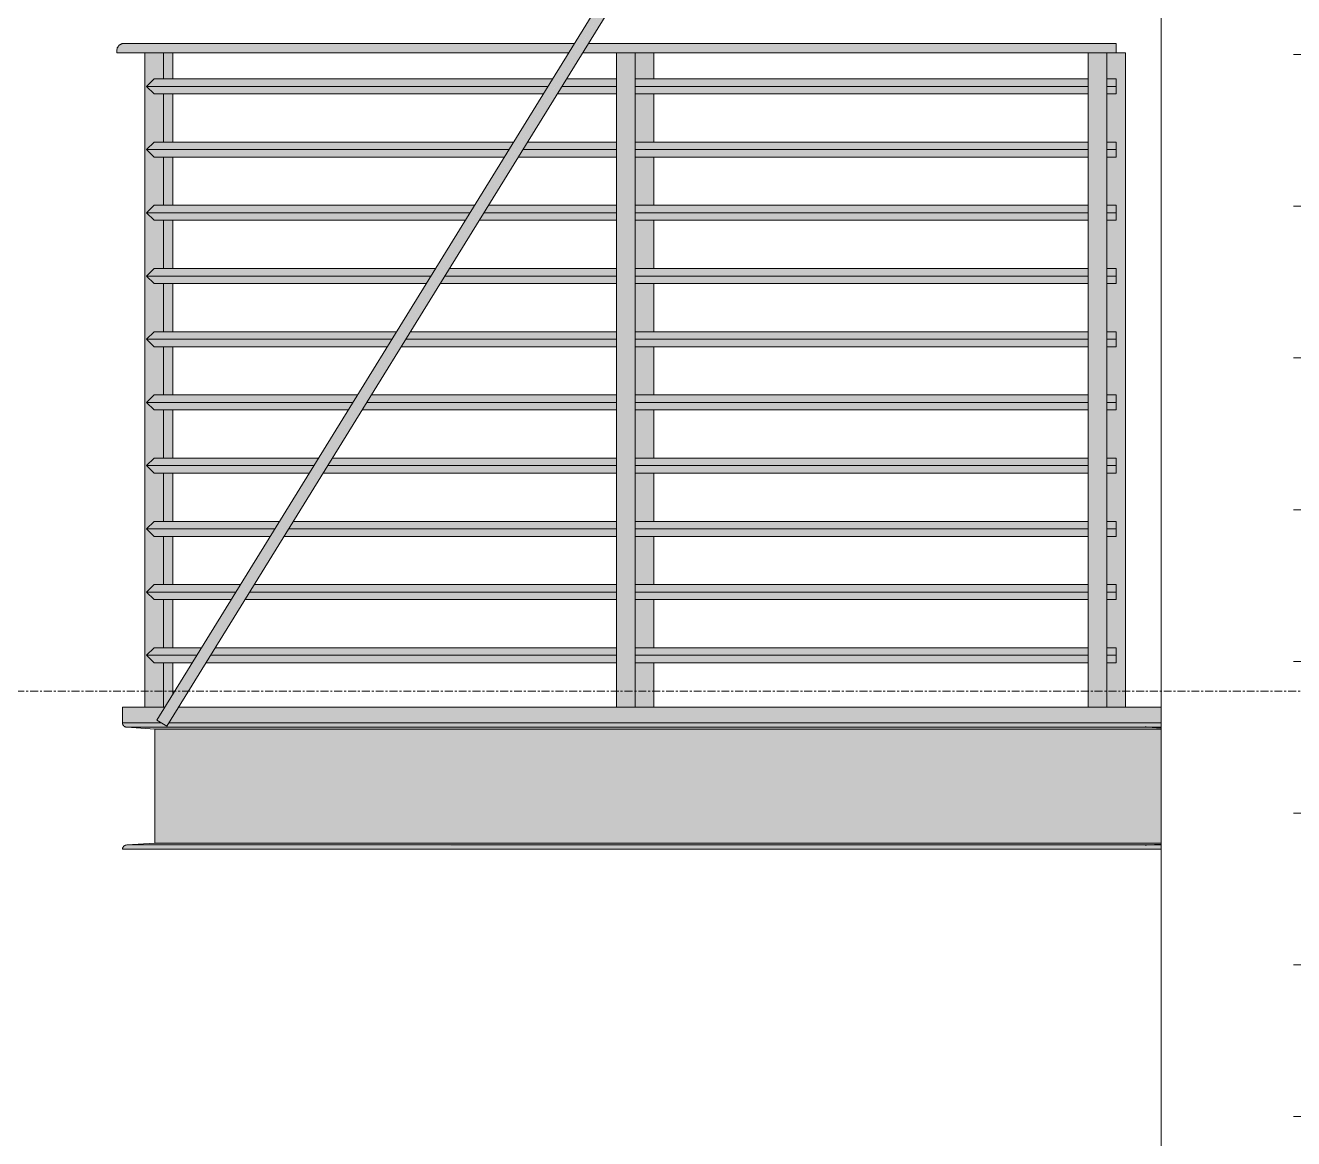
# Model space of a CAD drawing. Header units: inches. Extents: x 1822 to 8392, y -297 to 673.
# Drawn here: x 4814.9 to 4895.2, y 239.7 to 310.1 of the extents above; entities that cross this region are included whole.
import ezdxf

# ---------------------------------------------------------------- set-up
doc = ezdxf.new("R2010")
doc.units = ezdxf.units.IN
doc.header["$MEASUREMENT"] = 0
doc.linetypes.add('Grid Line 1_2_', pattern=[0.875, 0.5, -0.125, 0.125, -0.125])
for name, color, linetype, lineweight in [('A-FLOR-1', 192, 'Continuous', 5), ('A-FLOR-2', 192, 'Continuous', 9), ('A-FLOR-HRAL', 11, 'Continuous', 9), ('A-FLOR-LEVL-4', 51, 'Grid Line 1_2_', 9), ('A-WALL-2', 113, 'Continuous', 9), ('A-WALL-PATT-2', 111, 'Continuous', 9), ('S-BEAM', 12, 'Continuous', 9)]:
    doc.layers.add(name, color=color, linetype=linetype, lineweight=lineweight)

# ---------------------------------------------------------------- blocks, each defined once
blk = doc.blocks.new('Railing - Baluster_01-V248-BUILDING ELEVATION - NORTH')
at = {"layer": 'A-FLOR-HRAL'}
blk.add_hatch(color=256, dxfattribs=at).paths.add_polyline_path([(-11581.992, 267), (-11581.992, 308.405), (-11583.173, 308.405), (-11583.173, 267)], flags=0)
for p, q in [((-11583.173, 267), (-11583.173, 308.405)), ((-11581.992, 308.405), (-11581.992, 267))]:
    blk.add_line(p, q, dxfattribs=at)
blk = doc.blocks.new('Railing - Baluster_01-V250-BUILDING ELEVATION - NORTH')
at = {"layer": 'A-FLOR-HRAL'}
h = blk.add_hatch(color=256, dxfattribs=at)
h.paths.add_polyline_path([(-12151.395, 267), (-12150.214, 267), (-12150.214, 269.803), (-12151.395, 269.803)], flags=0)
h.paths.add_polyline_path([(-12151.395, 270.75), (-12150.214, 270.75), (-12150.214, 273.803), (-12151.395, 273.803)], flags=0)
h.paths.add_polyline_path([(-12150.214, 274.75), (-12150.214, 277.803), (-12151.395, 277.803), (-12151.395, 274.75)], flags=0)
h.paths.add_polyline_path([(-12151.395, 278.75), (-12150.214, 278.75), (-12150.214, 281.803), (-12151.395, 281.803)], flags=0)
h.paths.add_polyline_path([(-12150.214, 282.75), (-12150.214, 285.803), (-12151.395, 285.803), (-12151.395, 282.75)], flags=0)
h.paths.add_polyline_path([(-12151.395, 286.75), (-12150.214, 286.75), (-12150.214, 289.803), (-12151.395, 289.803), (-12151.395, 287.704)], flags=0)
h.paths.add_polyline_path([(-12151.395, 290.75), (-12150.214, 290.75), (-12150.214, 293.803), (-12151.395, 293.803)], flags=0)
h.paths.add_polyline_path([(-12151.395, 294.75), (-12150.214, 294.75), (-12150.214, 297.803), (-12151.395, 297.803)], flags=0)
h.paths.add_polyline_path([(-12151.395, 298.75), (-12150.214, 298.75), (-12150.214, 301.803), (-12151.395, 301.803), (-12151.395, 299.669)], flags=0)
h.paths.add_polyline_path([(-12151.395, 302.75), (-12150.214, 302.75), (-12150.214, 305.803), (-12151.395, 305.803)], flags=0)
h.paths.add_polyline_path([(-12151.395, 306.75), (-12150.214, 306.75), (-12150.214, 308.405), (-12151.395, 308.405)], flags=0)
for p, q in [((-12150.214, 308.405), (-12150.214, 306.75)), ((-12150.214, 305.803), (-12150.214, 302.75)), ((-12150.214, 301.803), (-12150.214, 298.75)), ((-12150.214, 297.803), (-12150.214, 294.75)), ((-12150.214, 293.803), (-12150.214, 290.75)), ((-12150.214, 289.803), (-12150.214, 286.75)), ((-12150.214, 285.803), (-12150.214, 282.75)), ((-12150.214, 281.803), (-12150.214, 278.75)), ((-12150.214, 277.803), (-12150.214, 274.75)), ((-12150.214, 273.803), (-12150.214, 270.75)), ((-12150.214, 269.803), (-12150.214, 267))]:
    blk.add_line(p, q, dxfattribs=at)
blk = doc.blocks.new('Railing - Baluster_01-V249-BUILDING ELEVATION - NORTH')
at = {"layer": 'A-FLOR-HRAL'}
blk.add_hatch(color=256, dxfattribs=at).paths.add_polyline_path([(-11660.867, 267), (-11659.686, 267), (-11659.686, 269.803), (-11660.277, 269.803), (-11660.75, 270.277), (-11660.277, 270.75), (-11659.686, 270.75), (-11659.686, 273.803), (-11660.277, 273.803), (-11660.75, 274.277), (-11660.277, 274.75), (-11659.686, 274.75), (-11659.686, 277.803), (-11660.277, 277.803), (-11660.75, 278.277), (-11660.277, 278.75), (-11659.686, 278.75), (-11659.686, 281.803), (-11660.277, 281.803), (-11660.75, 282.277), (-11660.277, 282.75), (-11659.686, 282.75), (-11659.686, 285.803), (-11660.277, 285.803), (-11660.75, 286.277), (-11660.277, 286.75), (-11659.686, 286.75), (-11659.686, 289.803), (-11660.277, 289.803), (-11660.75, 290.277), (-11660.277, 290.75), (-11659.686, 290.75), (-11659.686, 293.803), (-11660.277, 293.803), (-11660.75, 294.277), (-11660.277, 294.75), (-11659.686, 294.75), (-11659.686, 297.803), (-11660.277, 297.803), (-11660.75, 298.277), (-11660.277, 298.75), (-11659.686, 298.75), (-11659.686, 301.803), (-11660.277, 301.803), (-11660.75, 302.277), (-11660.277, 302.75), (-11659.686, 302.75), (-11659.686, 305.803), (-11660.277, 305.803), (-11660.75, 306.277), (-11660.277, 306.75), (-11659.686, 306.75), (-11659.686, 308.405), (-11660.867, 308.405), (-11660.867, 269.756)], flags=0)
for p, q in [((-11660.867, 308.405), (-11660.867, 267)), ((-11659.686, 306.75), (-11659.686, 308.405)), ((-11659.686, 302.75), (-11659.686, 305.803)), ((-11659.686, 298.75), (-11659.686, 301.803)), ((-11659.686, 294.75), (-11659.686, 297.803)), ((-11659.686, 290.75), (-11659.686, 293.803)), ((-11659.686, 286.75), (-11659.686, 289.803)), ((-11659.686, 282.75), (-11659.686, 285.803)), ((-11659.686, 278.75), (-11659.686, 281.803)), ((-11659.686, 274.75), (-11659.686, 277.803)), ((-11659.686, 270.75), (-11659.686, 273.803)), ((-11659.686, 267), (-11659.686, 269.803))]:
    blk.add_line(p, q, dxfattribs=at)
blk = doc.blocks.new('Railing - Baluster_01-V251-BUILDING ELEVATION - NORTH')
at = {"layer": 'A-FLOR-HRAL'}
h = blk.add_hatch(color=256, dxfattribs=at)
h.paths.add_polyline_path([(-12181.164, 267), (-12180.658, 267.818), (-12180.658, 269.803), (-12181.249, 269.803), (-12181.249, 267), (-12181.19, 267)], flags=0)
h.paths.add_polyline_path([(-12181.249, 270.75), (-12180.658, 270.75), (-12180.658, 273.803), (-12181.249, 273.803)], flags=0)
h.paths.add_polyline_path([(-12181.041, 274.75), (-12180.658, 274.75), (-12180.658, 277.803), (-12181.249, 277.803), (-12181.249, 274.75), (-12181.073, 274.75)], flags=0)
h.paths.add_polyline_path([(-12181.19, 278.75), (-12180.658, 278.75), (-12180.658, 281.803), (-12181.249, 281.803), (-12181.249, 278.75)], flags=0)
h.paths.add_polyline_path([(-12181.03, 282.75), (-12180.658, 282.75), (-12180.658, 285.803), (-12181.249, 285.803), (-12181.249, 282.75), (-12181.041, 282.75)], flags=0)
h.paths.add_polyline_path([(-12180.658, 286.75), (-12180.658, 289.803), (-12181.249, 289.803), (-12181.249, 286.75), (-12181.03, 286.75)], flags=0)
h.paths.add_polyline_path([(-12181.249, 290.75), (-12180.658, 290.75), (-12180.658, 293.803), (-12181.249, 293.803)], flags=0)
h.paths.add_polyline_path([(-12181.073, 294.75), (-12180.658, 294.75), (-12180.658, 297.803), (-12181.249, 297.803), (-12181.249, 294.75), (-12181.124, 294.75)], flags=0)
h.paths.add_polyline_path([(-12181.041, 298.75), (-12180.658, 298.75), (-12180.658, 301.803), (-12181.249, 301.803), (-12181.249, 298.75), (-12181.073, 298.75)], flags=0)
h.paths.add_polyline_path([(-12181.249, 302.75), (-12180.658, 302.75), (-12180.658, 305.803), (-12181.249, 305.803)], flags=0)
h.paths.add_polyline_path([(-12181.249, 306.75), (-12180.658, 306.75), (-12180.658, 308.405), (-12181.249, 308.405)], flags=0)
for p, q in [((-12180.658, 308.405), (-12180.658, 306.75)), ((-12180.658, 305.803), (-12180.658, 302.75)), ((-12180.658, 301.803), (-12180.658, 298.75)), ((-12180.658, 297.803), (-12180.658, 294.75)), ((-12180.658, 293.803), (-12180.658, 290.75)), ((-12180.658, 289.803), (-12180.658, 286.75)), ((-12180.658, 285.803), (-12180.658, 282.75)), ((-12180.658, 281.803), (-12180.658, 278.75)), ((-12180.658, 277.803), (-12180.658, 274.75)), ((-12180.658, 273.803), (-12180.658, 270.75)), ((-12180.658, 269.803), (-12180.658, 267.818))]:
    blk.add_line(p, q, dxfattribs=at)
blk = doc.blocks.new('Railing - Baluster_01-V252-BUILDING ELEVATION - NORTH')
at = {"layer": 'A-FLOR-HRAL'}
blk.add_hatch(color=256, dxfattribs=at).paths.add_polyline_path([(-12120.361, 267), (-12120.361, 308.405), (-12121.542, 308.405), (-12121.542, 306.75), (-12120.952, 306.75), (-12120.952, 305.803), (-12121.542, 305.803), (-12121.542, 302.75), (-12120.952, 302.75), (-12120.952, 301.803), (-12121.542, 301.803), (-12121.542, 298.75), (-12120.952, 298.75), (-12120.952, 297.803), (-12121.542, 297.803), (-12121.542, 294.75), (-12120.952, 294.75), (-12120.952, 293.803), (-12121.542, 293.803), (-12121.542, 290.75), (-12120.952, 290.75), (-12120.952, 289.803), (-12121.542, 289.803), (-12121.542, 286.75), (-12120.952, 286.75), (-12120.952, 285.803), (-12121.542, 285.803), (-12121.542, 282.75), (-12120.952, 282.75), (-12120.952, 281.803), (-12121.542, 281.803), (-12121.542, 278.75), (-12120.952, 278.75), (-12120.952, 277.803), (-12121.542, 277.803), (-12121.542, 274.75), (-12120.952, 274.75), (-12120.952, 273.803), (-12121.542, 273.803), (-12121.542, 270.75), (-12120.952, 270.75), (-12120.952, 269.803), (-12121.542, 269.803), (-12121.542, 267)], flags=0)
for q in [(-12120.952, 308.405), (-12120.361, 267)]:
    blk.add_line((-12120.361, 308.405), q, dxfattribs=at)
blk = doc.blocks.new('Railing - Railing-3280567-BUILDING ELEVATION - NORTH')
at = {"layer": 'A-FLOR-HRAL'}
h = blk.add_hatch(color=256, dxfattribs=at)
h.paths.add_polyline_path([(-12121.542, 308.528), (-12120.952, 308.528), (-12120.952, 309), (-12154.365, 308.962), (-12154.633, 308.528), (-12122.349, 308.528)], flags=0)
h.paths.add_polyline_path([(-12184.202, 308.528), (-12155.515, 308.528), (-12155.223, 309), (-12183.851, 308.984), (-12184.063, 308.862), (-12184.186, 308.65)], flags=0)
h = blk.add_hatch(color=256, dxfattribs=at)
h.paths.add_polyline_path([(-12154.709, 308.405), (-12120.952, 308.405), (-12120.952, 308.528), (-12154.633, 308.528)], flags=0)
h.paths.add_polyline_path([(-12156.851, 308.405), (-12155.591, 308.405), (-12155.515, 308.528), (-12184.202, 308.528), (-12184.202, 308.405), (-12161.78, 308.405)], flags=0)
h = blk.add_hatch(color=256, dxfattribs=at)
h.paths.add_polyline_path([(-12152.577, 306.277), (-12152.577, 306.75), (-12155.731, 306.75), (-12156.024, 306.277)], flags=0)
h.paths.add_polyline_path([(-12180.658, 306.277), (-12156.905, 306.277), (-12156.613, 306.75), (-12181.839, 306.75), (-12182.313, 306.277), (-12181.249, 306.277)], flags=0)
h.paths.add_polyline_path([(-12120.952, 306.277), (-12120.952, 306.75), (-12121.542, 306.75), (-12121.542, 306.277)], flags=0)
h.paths.add_polyline_path([(-12122.723, 306.277), (-12122.723, 306.75), (-12151.395, 306.75), (-12151.395, 306.277), (-12142.065, 306.277)], flags=0)
h = blk.add_hatch(color=256, dxfattribs=at)
h.paths.add_polyline_path([(-12121.542, 305.803), (-12120.952, 305.803), (-12120.952, 306.277), (-12121.542, 306.277)], flags=0)
h.paths.add_polyline_path([(-12180.658, 305.803), (-12157.197, 305.803), (-12156.905, 306.277), (-12182.313, 306.277), (-12181.839, 305.803), (-12181.249, 305.803)], flags=0)
h.paths.add_polyline_path([(-12122.723, 305.803), (-12122.723, 306.277), (-12151.395, 306.277), (-12151.395, 305.803), (-12142.065, 305.803)], flags=0)
h.paths.add_polyline_path([(-12156.316, 305.803), (-12152.577, 305.803), (-12152.577, 306.277), (-12156.024, 306.277)], flags=0)
h = blk.add_hatch(color=256, dxfattribs=at)
h.paths.add_polyline_path([(-12152.577, 302.277), (-12152.577, 302.75), (-12158.202, 302.75), (-12158.494, 302.277)], flags=0)
h.paths.add_polyline_path([(-12180.658, 302.277), (-12159.376, 302.277), (-12159.083, 302.75), (-12181.839, 302.75), (-12182.313, 302.277), (-12181.249, 302.277)], flags=0)
h.paths.add_polyline_path([(-12120.952, 302.277), (-12120.952, 302.75), (-12121.542, 302.75), (-12121.542, 302.277)], flags=0)
h.paths.add_polyline_path([(-12122.723, 302.277), (-12122.723, 302.75), (-12151.395, 302.75), (-12151.395, 302.277), (-12142.065, 302.277)], flags=0)
h = blk.add_hatch(color=256, dxfattribs=at)
h.paths.add_polyline_path([(-12121.542, 301.803), (-12120.952, 301.803), (-12120.952, 302.277), (-12121.542, 302.277)], flags=0)
h.paths.add_polyline_path([(-12180.658, 301.803), (-12159.668, 301.803), (-12159.376, 302.277), (-12182.313, 302.277), (-12181.839, 301.803), (-12181.249, 301.803)], flags=0)
h.paths.add_polyline_path([(-12142.065, 301.803), (-12122.723, 301.803), (-12122.723, 302.277), (-12151.395, 302.277), (-12151.395, 301.803), (-12150.214, 301.803)], flags=0)
h.paths.add_polyline_path([(-12152.577, 301.803), (-12152.577, 302.277), (-12158.494, 302.277), (-12158.786, 301.803)], flags=0)
h = blk.add_hatch(color=256, dxfattribs=at)
h.paths.add_polyline_path([(-12181.03, 298.277), (-12161.846, 298.277), (-12161.554, 298.75), (-12181.839, 298.75), (-12182.313, 298.277), (-12181.041, 298.277)], flags=0)
h.paths.add_polyline_path([(-12120.952, 298.277), (-12120.952, 298.75), (-12121.542, 298.75), (-12121.542, 298.277)], flags=0)
h.paths.add_polyline_path([(-12122.723, 298.277), (-12122.723, 298.75), (-12151.395, 298.75), (-12151.395, 298.277), (-12142.065, 298.277)], flags=0)
h.paths.add_polyline_path([(-12160.965, 298.277), (-12152.577, 298.277), (-12152.577, 298.75), (-12160.672, 298.75)], flags=0)
h = blk.add_hatch(color=256, dxfattribs=at)
h.paths.add_polyline_path([(-12121.542, 297.803), (-12120.952, 297.803), (-12120.952, 298.277), (-12121.542, 298.277)], flags=0)
h.paths.add_polyline_path([(-12181.496, 297.803), (-12162.138, 297.803), (-12161.846, 298.277), (-12182.313, 298.277), (-12181.839, 297.803)], flags=0)
h.paths.add_polyline_path([(-12142.065, 297.803), (-12122.723, 297.803), (-12122.723, 298.277), (-12151.395, 298.277), (-12151.395, 297.803), (-12150.214, 297.803)], flags=0)
h.paths.add_polyline_path([(-12152.577, 297.803), (-12152.577, 298.277), (-12160.965, 298.277), (-12161.257, 297.803)], flags=0)
h = blk.add_hatch(color=256, dxfattribs=at)
h.paths.add_polyline_path([(-12121.542, 294.277), (-12120.952, 294.277), (-12120.952, 294.75), (-12121.542, 294.75)], flags=0)
h.paths.add_polyline_path([(-12181.496, 294.277), (-12164.317, 294.277), (-12164.024, 294.75), (-12181.839, 294.75), (-12182.313, 294.277)], flags=0)
h.paths.add_polyline_path([(-12122.723, 294.277), (-12122.723, 294.75), (-12151.395, 294.75), (-12151.395, 294.277), (-12142.065, 294.277)], flags=0)
h.paths.add_polyline_path([(-12152.577, 294.277), (-12152.577, 294.75), (-12163.143, 294.75), (-12163.435, 294.277), (-12161.78, 294.277)], flags=0)
h = blk.add_hatch(color=256, dxfattribs=at)
h.paths.add_polyline_path([(-12120.952, 293.803), (-12120.952, 294.277), (-12121.542, 294.277), (-12121.542, 293.803)], flags=0)
h.paths.add_polyline_path([(-12181.839, 293.803), (-12164.609, 293.803), (-12164.317, 294.277), (-12182.313, 294.277)], flags=0)
h.paths.add_polyline_path([(-12122.723, 293.803), (-12122.723, 294.277), (-12151.395, 294.277), (-12151.395, 293.803), (-12142.065, 293.803)], flags=0)
h.paths.add_polyline_path([(-12152.577, 293.803), (-12152.577, 294.277), (-12163.435, 294.277), (-12163.727, 293.803), (-12161.78, 293.803)], flags=0)
h = blk.add_hatch(color=256, dxfattribs=at)
h.paths.add_polyline_path([(-12182.313, 290.277), (-12166.787, 290.277), (-12166.495, 290.75), (-12181.839, 290.75)], flags=0)
h.paths.add_polyline_path([(-12120.952, 290.277), (-12120.952, 290.75), (-12121.542, 290.75), (-12121.542, 290.277)], flags=0)
h.paths.add_polyline_path([(-12122.723, 290.277), (-12122.723, 290.75), (-12151.395, 290.75), (-12151.395, 290.277), (-12142.065, 290.277)], flags=0)
h.paths.add_polyline_path([(-12152.577, 290.277), (-12152.577, 290.75), (-12165.613, 290.75), (-12165.906, 290.277), (-12161.78, 290.277)], flags=0)
h = blk.add_hatch(color=256, dxfattribs=at)
h.paths.add_polyline_path([(-12121.542, 289.803), (-12120.952, 289.803), (-12120.952, 290.277), (-12121.542, 290.277)], flags=0)
h.paths.add_polyline_path([(-12181.496, 289.803), (-12167.079, 289.803), (-12166.787, 290.277), (-12182.313, 290.277), (-12181.839, 289.803)], flags=0)
h.paths.add_polyline_path([(-12142.065, 289.803), (-12122.723, 289.803), (-12122.723, 290.277), (-12151.395, 290.277), (-12151.395, 289.803), (-12150.214, 289.803)], flags=0)
h.paths.add_polyline_path([(-12161.78, 289.803), (-12152.577, 289.803), (-12152.577, 290.277), (-12165.906, 290.277), (-12166.198, 289.803)], flags=0)
h = blk.add_hatch(color=256, dxfattribs=at)
h.paths.add_polyline_path([(-12181.073, 286.277), (-12169.258, 286.277), (-12168.965, 286.75), (-12181.839, 286.75), (-12182.313, 286.277), (-12181.124, 286.277)], flags=0)
h.paths.add_polyline_path([(-12120.952, 286.277), (-12120.952, 286.75), (-12121.542, 286.75), (-12121.542, 286.277)], flags=0)
h.paths.add_polyline_path([(-12150.214, 286.277), (-12122.723, 286.277), (-12122.723, 286.75), (-12151.395, 286.75), (-12151.395, 286.277)], flags=0)
h.paths.add_polyline_path([(-12152.577, 286.277), (-12152.577, 286.75), (-12168.084, 286.75), (-12168.376, 286.277), (-12161.78, 286.277)], flags=0)
h = blk.add_hatch(color=256, dxfattribs=at)
h.paths.add_polyline_path([(-12121.542, 285.803), (-12120.952, 285.803), (-12120.952, 286.277), (-12121.542, 286.277)], flags=0)
h.paths.add_polyline_path([(-12181.668, 285.803), (-12169.55, 285.803), (-12169.258, 286.277), (-12182.313, 286.277), (-12181.839, 285.803)], flags=0)
h.paths.add_polyline_path([(-12150.214, 285.803), (-12122.723, 285.803), (-12122.723, 286.277), (-12151.395, 286.277), (-12151.395, 285.803)], flags=0)
h.paths.add_polyline_path([(-12152.577, 285.803), (-12152.577, 286.277), (-12168.376, 286.277), (-12168.668, 285.803), (-12161.78, 285.803)], flags=0)
h = blk.add_hatch(color=256, dxfattribs=at)
h.paths.add_polyline_path([(-12182.313, 282.277), (-12171.728, 282.277), (-12171.436, 282.75), (-12181.839, 282.75)], flags=0)
h.paths.add_polyline_path([(-12120.952, 282.277), (-12120.952, 282.75), (-12121.542, 282.75), (-12121.542, 282.277)], flags=0)
h.paths.add_polyline_path([(-12150.214, 282.277), (-12122.723, 282.277), (-12122.723, 282.75), (-12151.395, 282.75), (-12151.395, 282.277)], flags=0)
h.paths.add_polyline_path([(-12152.577, 282.277), (-12152.577, 282.75), (-12170.554, 282.75), (-12170.847, 282.277), (-12161.78, 282.277)], flags=0)
h = blk.add_hatch(color=256, dxfattribs=at)
h.paths.add_polyline_path([(-12120.952, 281.803), (-12120.952, 282.277), (-12121.542, 282.277), (-12121.542, 281.803)], flags=0)
h.paths.add_polyline_path([(-12181.839, 281.803), (-12172.02, 281.803), (-12171.728, 282.277), (-12182.313, 282.277)], flags=0)
h.paths.add_polyline_path([(-12150.214, 281.803), (-12122.723, 281.803), (-12122.723, 282.277), (-12151.395, 282.277), (-12151.395, 281.803)], flags=0)
h.paths.add_polyline_path([(-12152.577, 281.803), (-12152.577, 282.277), (-12170.847, 282.277), (-12171.139, 281.803), (-12161.78, 281.803)], flags=0)
h = blk.add_hatch(color=256, dxfattribs=at)
h.paths.add_polyline_path([(-12181.124, 278.277), (-12174.199, 278.277), (-12173.906, 278.75), (-12181.839, 278.75), (-12182.313, 278.277), (-12181.19, 278.277)], flags=0)
h.paths.add_polyline_path([(-12120.952, 278.277), (-12120.952, 278.75), (-12121.542, 278.75), (-12121.542, 278.277)], flags=0)
h.paths.add_polyline_path([(-12150.214, 278.277), (-12122.723, 278.277), (-12122.723, 278.75), (-12151.395, 278.75), (-12151.395, 278.277)], flags=0)
h.paths.add_polyline_path([(-12152.577, 278.277), (-12152.577, 278.75), (-12173.025, 278.75), (-12173.317, 278.277), (-12161.78, 278.277)], flags=0)
h = blk.add_hatch(color=256, dxfattribs=at)
h.paths.add_polyline_path([(-12121.542, 277.803), (-12120.952, 277.803), (-12120.952, 278.277), (-12121.542, 278.277)], flags=0)
h.paths.add_polyline_path([(-12181.839, 277.803), (-12174.491, 277.803), (-12174.199, 278.277), (-12182.313, 278.277)], flags=0)
h.paths.add_polyline_path([(-12150.214, 277.803), (-12122.723, 277.803), (-12122.723, 278.277), (-12151.395, 278.277), (-12151.395, 277.803)], flags=0)
h.paths.add_polyline_path([(-12152.577, 277.803), (-12152.577, 278.277), (-12173.317, 278.277), (-12173.609, 277.803), (-12161.78, 277.803)], flags=0)
h = blk.add_hatch(color=256, dxfattribs=at)
h.paths.add_polyline_path([(-12181.073, 274.277), (-12176.669, 274.277), (-12176.377, 274.75), (-12181.839, 274.75), (-12182.313, 274.277), (-12181.124, 274.277)], flags=0)
h.paths.add_polyline_path([(-12120.952, 274.277), (-12120.952, 274.75), (-12121.542, 274.75), (-12121.542, 274.277)], flags=0)
h.paths.add_polyline_path([(-12151.395, 274.277), (-12122.723, 274.277), (-12122.723, 274.75), (-12151.395, 274.75)], flags=0)
h.paths.add_polyline_path([(-12161.78, 274.277), (-12152.577, 274.277), (-12152.577, 274.75), (-12175.495, 274.75), (-12175.788, 274.277), (-12171.638, 274.277)], flags=0)
h = blk.add_hatch(color=256, dxfattribs=at)
h.paths.add_polyline_path([(-12121.542, 273.803), (-12120.952, 273.803), (-12120.952, 274.277), (-12121.542, 274.277)], flags=0)
h.paths.add_polyline_path([(-12181.668, 273.803), (-12176.961, 273.803), (-12176.669, 274.277), (-12182.313, 274.277), (-12181.839, 273.803)], flags=0)
h.paths.add_polyline_path([(-12150.214, 273.803), (-12122.723, 273.803), (-12122.723, 274.277), (-12151.395, 274.277), (-12151.395, 273.803)], flags=0)
h.paths.add_polyline_path([(-12152.577, 273.803), (-12152.577, 274.277), (-12175.788, 274.277), (-12176.08, 273.803), (-12161.78, 273.803)], flags=0)
h = blk.add_hatch(color=256, dxfattribs=at)
h.paths.add_polyline_path([(-12181.073, 270.277), (-12179.14, 270.277), (-12178.847, 270.75), (-12181.839, 270.75), (-12182.313, 270.277), (-12181.124, 270.277)], flags=0)
h.paths.add_polyline_path([(-12120.952, 270.277), (-12120.952, 270.75), (-12121.542, 270.75), (-12121.542, 270.277)], flags=0)
h.paths.add_polyline_path([(-12150.214, 270.277), (-12122.723, 270.277), (-12122.723, 270.75), (-12151.395, 270.75), (-12151.395, 270.277)], flags=0)
h.paths.add_polyline_path([(-12152.577, 270.277), (-12152.577, 270.75), (-12177.966, 270.75), (-12178.258, 270.277), (-12161.78, 270.277)], flags=0)
h = blk.add_hatch(color=256, dxfattribs=at)
h.paths.add_polyline_path([(-12121.542, 269.803), (-12120.952, 269.803), (-12120.952, 270.277), (-12121.542, 270.277)], flags=0)
h.paths.add_polyline_path([(-12181.668, 269.803), (-12179.432, 269.803), (-12179.14, 270.277), (-12182.313, 270.277), (-12181.839, 269.803)], flags=0)
h.paths.add_polyline_path([(-12151.395, 269.803), (-12122.723, 269.803), (-12122.723, 270.277), (-12151.395, 270.277)], flags=0)
h.paths.add_polyline_path([(-12161.78, 269.803), (-12152.577, 269.803), (-12152.577, 270.277), (-12178.258, 270.277), (-12178.55, 269.803), (-12171.638, 269.803)], flags=0)
for p, q in [((-12184.202, 308.405), (-12184.202, 308.528)), ((-12155.576, 308.405), (-12184.202, 308.405)), ((-12155.208, 309), (-12183.729, 309)), ((-12120.952, 308.405), (-12154.724, 308.405)), ((-12120.952, 309), (-12154.357, 309)), ((-12120.952, 309), (-12120.952, 308.528)), ((-12120.952, 308.528), (-12120.952, 308.405)), ((-12182.313, 306.277), (-12181.839, 306.75)), ((-12181.839, 306.75), (-12156.613, 306.75)), ((-12155.737, 306.75), (-12152.577, 306.75)), ((-12151.395, 306.75), (-12122.723, 306.75)), ((-12121.542, 306.75), (-12120.952, 306.75)), ((-12120.952, 306.75), (-12120.952, 306.277)), ((-12181.839, 305.803), (-12182.313, 306.277)), ((-12156.905, 306.277), (-12182.313, 306.277)), ((-12152.577, 306.277), (-12156.03, 306.277)), ((-12122.723, 306.277), (-12151.395, 306.277)), ((-12120.952, 306.277), (-12121.542, 306.277)), ((-12120.952, 306.277), (-12120.952, 305.803)), ((-12157.197, 305.803), (-12181.839, 305.803)), ((-12152.577, 305.803), (-12156.322, 305.803)), ((-12122.723, 305.803), (-12151.395, 305.803)), ((-12120.952, 305.803), (-12121.542, 305.803)), ((-12182.313, 302.277), (-12181.839, 302.75)), ((-12181.839, 302.75), (-12159.083, 302.75)), ((-12158.207, 302.75), (-12152.577, 302.75)), ((-12151.395, 302.75), (-12122.723, 302.75)), ((-12121.542, 302.75), (-12120.952, 302.75)), ((-12120.952, 302.75), (-12120.952, 302.277)), ((-12181.839, 301.803), (-12182.313, 302.277)), ((-12159.376, 302.277), (-12182.313, 302.277)), ((-12152.577, 302.277), (-12158.499, 302.277)), ((-12122.723, 302.277), (-12151.395, 302.277)), ((-12120.952, 302.277), (-12121.542, 302.277)), ((-12120.952, 302.277), (-12120.952, 301.803)), ((-12159.668, 301.803), (-12181.839, 301.803)), ((-12152.577, 301.803), (-12158.792, 301.803)), ((-12122.723, 301.803), (-12151.395, 301.803)), ((-12120.952, 301.803), (-12121.542, 301.803)), ((-12182.313, 298.277), (-12181.839, 298.75)), ((-12181.839, 298.75), (-12161.554, 298.75)), ((-12160.677, 298.75), (-12152.577, 298.75)), ((-12151.395, 298.75), (-12122.723, 298.75)), ((-12121.542, 298.75), (-12120.952, 298.75)), ((-12120.952, 298.75), (-12120.952, 298.277)), ((-12181.839, 297.803), (-12182.313, 298.277)), ((-12161.846, 298.277), (-12182.313, 298.277)), ((-12152.577, 298.277), (-12160.969, 298.277)), ((-12122.723, 298.277), (-12151.395, 298.277)), ((-12120.952, 298.277), (-12121.542, 298.277)), ((-12120.952, 298.277), (-12120.952, 297.803)), ((-12162.138, 297.803), (-12181.839, 297.803)), ((-12152.577, 297.803), (-12161.262, 297.803)), ((-12122.723, 297.803), (-12151.395, 297.803)), ((-12120.952, 297.803), (-12121.542, 297.803)), ((-12182.313, 294.277), (-12181.839, 294.75)), ((-12181.839, 294.75), (-12164.024, 294.75)), ((-12163.147, 294.75), (-12152.577, 294.75)), ((-12151.395, 294.75), (-12122.723, 294.75)), ((-12121.542, 294.75), (-12120.952, 294.75)), ((-12120.952, 294.75), (-12120.952, 294.277)), ((-12181.839, 293.803), (-12182.313, 294.277)), ((-12164.317, 294.277), (-12182.313, 294.277)), ((-12164.609, 293.803), (-12181.839, 293.803)), ((-12152.577, 293.803), (-12163.732, 293.803)), ((-12152.577, 294.277), (-12163.439, 294.277)), ((-12122.723, 294.277), (-12151.395, 294.277)), ((-12122.723, 293.803), (-12151.395, 293.803)), ((-12120.952, 294.277), (-12121.542, 294.277)), ((-12120.952, 293.803), (-12121.542, 293.803)), ((-12120.952, 294.277), (-12120.952, 293.803)), ((-12182.313, 290.277), (-12181.839, 290.75)), ((-12181.839, 290.75), (-12166.495, 290.75)), ((-12165.617, 290.75), (-12152.577, 290.75)), ((-12151.395, 290.75), (-12122.723, 290.75)), ((-12121.542, 290.75), (-12120.952, 290.75)), ((-12120.952, 290.75), (-12120.952, 290.277)), ((-12181.839, 289.803), (-12182.313, 290.277)), ((-12166.787, 290.277), (-12182.313, 290.277)), ((-12167.079, 289.803), (-12181.839, 289.803)), ((-12152.577, 289.803), (-12166.201, 289.803)), ((-12152.577, 290.277), (-12165.909, 290.277)), ((-12122.723, 290.277), (-12151.395, 290.277)), ((-12122.723, 289.803), (-12151.395, 289.803)), ((-12120.952, 290.277), (-12121.542, 290.277)), ((-12120.952, 289.803), (-12121.542, 289.803)), ((-12120.952, 290.277), (-12120.952, 289.803)), ((-12182.313, 286.277), (-12181.839, 286.75)), ((-12181.839, 286.75), (-12168.965, 286.75)), ((-12168.087, 286.75), (-12152.577, 286.75)), ((-12151.395, 286.75), (-12122.723, 286.75)), ((-12121.542, 286.75), (-12120.952, 286.75)), ((-12120.952, 286.75), (-12120.952, 286.277)), ((-12181.839, 285.803), (-12182.313, 286.277)), ((-12169.258, 286.277), (-12182.313, 286.277)), ((-12169.55, 285.803), (-12181.839, 285.803)), ((-12152.577, 285.803), (-12168.671, 285.803)), ((-12152.577, 286.277), (-12168.379, 286.277)), ((-12122.723, 286.277), (-12151.395, 286.277)), ((-12122.723, 285.803), (-12151.395, 285.803)), ((-12120.952, 286.277), (-12121.542, 286.277)), ((-12120.952, 285.803), (-12121.542, 285.803)), ((-12120.952, 286.277), (-12120.952, 285.803)), ((-12182.313, 282.277), (-12181.839, 282.75)), ((-12181.839, 282.75), (-12171.436, 282.75)), ((-12170.557, 282.75), (-12152.577, 282.75)), ((-12151.395, 282.75), (-12122.723, 282.75)), ((-12121.542, 282.75), (-12120.952, 282.75)), ((-12120.952, 282.75), (-12120.952, 282.277)), ((-12181.839, 281.803), (-12182.313, 282.277)), ((-12171.728, 282.277), (-12182.313, 282.277)), ((-12172.02, 281.803), (-12181.839, 281.803)), ((-12152.577, 281.803), (-12171.141, 281.803)), ((-12152.577, 282.277), (-12170.849, 282.277)), ((-12122.723, 282.277), (-12151.395, 282.277)), ((-12122.723, 281.803), (-12151.395, 281.803)), ((-12120.952, 282.277), (-12121.542, 282.277)), ((-12120.952, 281.803), (-12121.542, 281.803)), ((-12120.952, 282.277), (-12120.952, 281.803)), ((-12182.313, 278.277), (-12181.839, 278.75)), ((-12181.839, 278.75), (-12173.906, 278.75)), ((-12173.027, 278.75), (-12152.577, 278.75)), ((-12151.395, 278.75), (-12122.723, 278.75)), ((-12121.542, 278.75), (-12120.952, 278.75)), ((-12120.952, 278.75), (-12120.952, 278.277)), ((-12181.839, 277.803), (-12182.313, 278.277)), ((-12174.199, 278.277), (-12182.313, 278.277)), ((-12174.491, 277.803), (-12181.839, 277.803)), ((-12152.577, 277.803), (-12173.611, 277.803)), ((-12152.577, 278.277), (-12173.319, 278.277)), ((-12122.723, 278.277), (-12151.395, 278.277)), ((-12122.723, 277.803), (-12151.395, 277.803)), ((-12120.952, 278.277), (-12121.542, 278.277)), ((-12120.952, 277.803), (-12121.542, 277.803)), ((-12120.952, 278.277), (-12120.952, 277.803)), ((-12182.313, 274.277), (-12181.839, 274.75)), ((-12181.839, 274.75), (-12176.377, 274.75)), ((-12175.497, 274.75), (-12152.577, 274.75)), ((-12151.395, 274.75), (-12122.723, 274.75)), ((-12121.542, 274.75), (-12120.952, 274.75)), ((-12120.952, 274.75), (-12120.952, 274.277)), ((-12181.839, 273.803), (-12182.313, 274.277)), ((-12176.669, 274.277), (-12182.313, 274.277)), ((-12176.961, 273.803), (-12181.839, 273.803)), ((-12152.577, 273.803), (-12176.081, 273.803)), ((-12152.577, 274.277), (-12175.789, 274.277)), ((-12122.723, 274.277), (-12151.395, 274.277)), ((-12122.723, 273.803), (-12151.395, 273.803)), ((-12120.952, 274.277), (-12121.542, 274.277)), ((-12120.952, 273.803), (-12121.542, 273.803)), ((-12120.952, 274.277), (-12120.952, 273.803)), ((-12182.313, 270.277), (-12181.839, 270.75)), ((-12181.839, 270.75), (-12178.847, 270.75)), ((-12177.967, 270.75), (-12152.577, 270.75)), ((-12151.395, 270.75), (-12122.723, 270.75)), ((-12121.542, 270.75), (-12120.952, 270.75)), ((-12120.952, 270.75), (-12120.952, 270.277)), ((-12181.839, 269.803), (-12182.313, 270.277)), ((-12179.14, 270.277), (-12182.313, 270.277)), ((-12179.432, 269.803), (-12181.839, 269.803)), ((-12152.577, 269.803), (-12178.551, 269.803)), ((-12152.577, 270.277), (-12178.259, 270.277)), ((-12122.723, 270.277), (-12151.395, 270.277)), ((-12122.723, 269.803), (-12151.395, 269.803)), ((-12120.952, 270.277), (-12121.542, 270.277)), ((-12120.952, 269.803), (-12121.542, 269.803)), ((-12120.952, 270.277), (-12120.952, 269.803))]:
    blk.add_line(p, q, dxfattribs=at)
blk.add_open_spline([(-12184.202, 308.528), (-12184.202, 308.569), (-12184.193, 308.631), (-12184.167, 308.709), (-12184.139, 308.764), (-12184.111, 308.807), (-12184.085, 308.839), (-12184.056, 308.869), (-12184.018, 308.903), (-12183.975, 308.932), (-12183.938, 308.952), (-12183.901, 308.969), (-12183.832, 308.992), (-12183.77, 309), (-12183.729, 309)], degree=3, knots=[0, 0, 0, 0, 0.166667, 0.25, 0.333333, 0.416667, 0.458333, 0.5, 0.583333, 0.666667, 0.708333, 0.75, 0.833333, 1, 1, 1, 1], dxfattribs=at)
for name, p in [('Railing - Baluster_01-V249-BUILDING ELEVATION - NORTH', (-521.563, 0)), ('Railing - Baluster_01-V251-BUILDING ELEVATION - NORTH', (0, 0)), ('Railing - Baluster_01-V248-BUILDING ELEVATION - NORTH', (-569.403, 0)), ('Railing - Baluster_01-V250-BUILDING ELEVATION - NORTH', (0, 0)), ('Railing - Baluster_01-V248-BUILDING ELEVATION - NORTH', (-539.55, 0)), ('Railing - Baluster_01-V252-BUILDING ELEVATION - NORTH', (0, 0))]:
    blk.add_blockref(name, p)
blk = doc.blocks.new('Walls 14 - Walls 1-3280521-BUILDING ELEVATION - NORTH')
at = {"layer": 'S-BEAM'}
for points in [[(-12119.575, 366), (-12118.089, 366), (-12118.089, 369.25), (-12119.582, 369.25), (-12119.578, 366)], [(-12181.349, 265.985), (-12119.582, 366), (-12119.582, 366.706), (-12181.658, 266.176), (-12181.432, 266.036)], [(-12181.03, 265.788), (-12119.582, 365.374), (-12119.582, 365.992), (-12181.349, 265.985), (-12181.041, 265.795)], [(-12118.089, 362.75), (-12118.089, 366), (-12119.582, 365.989), (-12119.582, 362.75), (-12118.143, 362.75)]]:
    blk.add_hatch(color=256, dxfattribs=at).paths.add_polyline_path(points, flags=0)
for p, q in [((-12118.089, 369.25), (-12119.582, 369.25)), ((-12119.582, 366), (-12119.582, 369.25)), ((-12119.582, 366.706), (-12181.668, 266.182)), ((-12181.03, 265.788), (-12119.582, 365.278)), ((-12119.582, 362.75), (-12119.582, 366)), ((-12119.582, 362.75), (-12118.089, 362.75)), ((-12181.349, 265.985), (-12181.668, 266.182)), ((-12181.03, 265.788), (-12181.349, 265.985))]:
    blk.add_line(p, q, dxfattribs=at)
blk = doc.blocks.new('Walls 17 - Walls 3-3280536-BUILDING ELEVATION - NORTH')
at = {"layer": 'A-WALL-2'}
for points in [[(-12181.509, 265.727), (-12118.089, 265.764), (-12118.089, 266), (-12180.909, 265.985), (-12181.064, 265.809), (-12181.454, 266), (-12183.839, 266), (-12183.803, 265.863), (-12183.703, 265.764), (-12183.566, 265.727), (-12181.575, 265.727)], [(-12181.041, 265.609), (-12118.089, 265.609), (-12118.089, 265.669), (-12119.233, 265.727), (-12183.566, 265.727), (-12181.19, 265.609), (-12181.073, 265.609)], [(-12181.796, 258.391), (-12118.089, 258.391), (-12118.089, 265.609), (-12181.796, 265.609), (-12181.796, 263.774)], [(-12118.089, 258), (-12118.089, 258.252), (-12183.703, 258.236), (-12183.803, 258.136), (-12183.839, 258), (-12122.349, 258)], [(-12118.96, 258.273), (-12118.089, 258.331), (-12118.089, 258.391), (-12181.796, 258.391), (-12183.566, 258.273), (-12119.197, 258.273)]]:
    blk.add_hatch(color=256, dxfattribs=at).paths.add_polyline_path(points, flags=0)
h = blk.add_hatch(color=256, dxfattribs=at)
h.paths.add_polyline_path([(-12118.996, 258.252), (-12118.089, 258.273), (-12118.089, 258.331), (-12118.976, 258.264)], flags=0)
h.paths.add_polyline_path([(-12118.089, 265.669), (-12118.089, 265.748), (-12118.96, 265.727)], flags=0)
for p, q in [((-12181.373, 266), (-12183.839, 266)), ((-12183.566, 265.727), (-12118.089, 265.727)), ((-12181.796, 265.609), (-12183.566, 265.727)), ((-12118.96, 265.727), (-12183.566, 265.727)), ((-12118.089, 266), (-12180.9, 266)), ((-12118.96, 265.727), (-12118.089, 265.669)), ((-12181.796, 258.391), (-12181.796, 265.609)), ((-12118.089, 265.609), (-12181.796, 265.609)), ((-12183.839, 258), (-12118.089, 258)), ((-12183.566, 258.273), (-12181.796, 258.391)), ((-12118.089, 258.273), (-12183.566, 258.273)), ((-12118.96, 258.273), (-12183.566, 258.273)), ((-12118.089, 258.391), (-12181.796, 258.391)), ((-12118.089, 258.331), (-12118.96, 258.273))]:
    blk.add_line(p, q, dxfattribs=at)
for centre, start, end in [((-12118.96, 266), 240, 270), ((-12118.96, 258), 90, 120)]:
    blk.add_arc(centre, 0.273, start, end, dxfattribs=at)
for points, knots in [([(-12183.566, 265.727), (-12183.59, 265.727), (-12183.626, 265.732), (-12183.671, 265.747), (-12183.698, 265.76), (-12183.718, 265.773), (-12183.738, 265.787), (-12183.756, 265.802), (-12183.772, 265.82), (-12183.787, 265.838), (-12183.803, 265.863), (-12183.819, 265.895), (-12183.835, 265.94), (-12183.839, 265.976), (-12183.839, 266)], [0, 0, 0, 0, 0.166667, 0.25, 0.333333, 0.375, 0.416667, 0.5, 0.541667, 0.583333, 0.666667, 0.75, 0.833333, 1, 1, 1, 1]), ([(-12183.839, 258), (-12183.839, 258.024), (-12183.835, 258.06), (-12183.819, 258.105), (-12183.803, 258.137), (-12183.787, 258.162), (-12183.772, 258.18), (-12183.756, 258.198), (-12183.733, 258.217), (-12183.708, 258.234), (-12183.687, 258.245), (-12183.666, 258.255), (-12183.626, 258.268), (-12183.59, 258.273), (-12183.566, 258.273)], [0, 0, 0, 0, 0.166667, 0.25, 0.333333, 0.416667, 0.458333, 0.5, 0.583333, 0.666667, 0.708333, 0.75, 0.833333, 1, 1, 1, 1])]:
    blk.add_open_spline(points, degree=3, knots=knots, dxfattribs=at)

msp = doc.modelspace()

# ---------------------------------------------------------------- hatches: boundary and pattern name
at = {"layer": 'A-FLOR-1'}
h = msp.add_hatch(color=256, dxfattribs=at)
h.paths.add_polyline_path([(4821.03923, 266), (4823.44665, 266.03642), (4823.22104, 266.20007), (4823.68875, 267), (4821.03923, 267), (4821.03923, 266.08394)], flags=0)
h.paths.add_polyline_path([(4886.78923, 266), (4886.78923, 267), (4824.59662, 267), (4823.97899, 266), (4884.53923, 266)], flags=0)
at = {"layer": 'A-WALL-PATT-2'}
h = msp.add_hatch(dxfattribs=at)
h.set_pattern_fill('FP_68', color=256, style=0, pattern_type=2)
h.set_pattern_definition([(0, (6993.84, 110.18), (-38.4, 120.375), [0.392, -38.007]), (0, (6993.84, 110.57), (-38.4, 120.375), [0.392, -38.007]), (0, (6993.84, 126.54), (-38.4, 120.375), [0.392, -38.007]), (0, (6993.84, 126.93), (-38.4, 120.375), [0.392, -38.007]), (0, (6993.84, 142.89), (-38.4, 120.375), [0.392, -38.007]), (0, (6993.84, 143.29), (-38.4, 120.375), [0.392, -38.007]), (0, (6993.84, 159.25), (-38.4, 120.375), [0.392, -38.007]), (0, (6993.84, 159.64), (-38.4, 120.375), [0.392, -38.007]), (0, (6993.84, 175.61), (-38.4, 120.375), [0.392, -38.007]), (0, (6993.84, 176), (-38.4, 120.375), [0.392, -38.007]), (0, (6993.84, 191.96), (-38.4, 120.375), [0.392, -38.007]), (0, (6993.84, 192.36), (-38.4, 120.375), [0.392, -38.007]), (0, (6993.84, 208.32), (-38.4, 120.375), [0.392, -38.007]), (0, (6993.84, 208.71), (-38.4, 120.375), [0.392, -38.007]), (0, (6993.84, 224.68), (-38.4, 120.375), [0.392, -38.007]), (0, (6993.84, 225.07), (-38.4, 120.375), [0.392, -38.007]), (0, (7011.29, 110.18), (-38.4, 120.375), [0.392, -38.007]), (0, (7011.29, 110.57), (-38.4, 120.375), [0.392, -38.007]), (0, (7011.29, 126.54), (-38.4, 120.375), [0.392, -38.007]), (0, (7011.29, 126.93), (-38.4, 120.375), [0.392, -38.007]), (0, (7011.29, 142.89), (-38.4, 120.375), [0.392, -38.007]), (0, (7011.29, 143.29), (-38.4, 120.375), [0.392, -38.007]), (0, (7011.29, 159.25), (-38.4, 120.375), [0.392, -38.007]), (0, (7011.29, 159.64), (-38.4, 120.375), [0.392, -38.007]), (0, (7011.29, 175.61), (-38.4, 120.375), [0.392, -38.007]), (0, (7011.29, 176), (-38.4, 120.375), [0.392, -38.007]), (0, (7011.29, 191.96), (-38.4, 120.375), [0.392, -38.007]), (0, (7011.29, 192.36), (-38.4, 120.375), [0.392, -38.007]), (0, (7011.29, 208.32), (-38.4, 120.375), [0.392, -38.007]), (0, (7011.29, 208.71), (-38.4, 120.375), [0.392, -38.007]), (0, (7011.29, 224.68), (-38.4, 120.375), [0.392, -38.007]), (0, (7011.29, 225.07), (-38.4, 120.375), [0.392, -38.007]), (0, (7028.74, 110.18), (-38.4, 120.375), [0.392, -38.007]), (0, (7028.74, 110.57), (-38.4, 120.375), [0.392, -38.007]), (0, (7028.74, 126.54), (-38.4, 120.375), [0.392, -38.007]), (0, (7028.74, 126.93), (-38.4, 120.375), [0.392, -38.007]), (0, (7028.74, 142.89), (-38.4, 120.375), [0.392, -38.007]), (0, (7028.74, 143.29), (-38.4, 120.375), [0.392, -38.007]), (0, (7028.74, 159.25), (-38.4, 120.375), [0.392, -38.007]), (0, (7028.74, 159.64), (-38.4, 120.375), [0.392, -38.007]), (0, (7028.74, 175.61), (-38.4, 120.375), [0.392, -38.007]), (0, (7028.74, 176), (-38.4, 120.375), [0.392, -38.007]), (0, (7028.74, 191.96), (-38.4, 120.375), [0.392, -38.007]), (0, (7028.74, 192.36), (-38.4, 120.375), [0.392, -38.007]), (0, (7028.74, 208.32), (-38.4, 120.375), [0.392, -38.007]), (0, (7028.74, 208.71), (-38.4, 120.375), [0.392, -38.007]), (0, (7028.74, 224.68), (-38.4, 120.375), [0.392, -38.007]), (0, (7028.74, 225.07), (-38.4, 120.375), [0.392, -38.007]), (90, (6992.1, 107.625), (-38.4, 2e-15), [120, -0.375]), (90, (6992.477, 107.625), (-38.4, 2e-15), [120, -0.375]), (90, (6993.843, 110.18), (-38.4, 2e-15), [0.392, -119.982]), (90, (6993.843, 126.536), (-38.4, 2e-15), [0.392, -119.982]), (90, (6993.843, 142.893), (-38.4, 2e-15), [0.392, -119.982]), (90, (6993.843, 159.25), (-38.4, 2e-15), [0.392, -119.982]), (90, (6993.843, 175.607), (-38.4, 2e-15), [0.392, -119.982]), (90, (6993.843, 191.964), (-38.4, 2e-15), [0.392, -119.982]), (90, (6993.843, 208.322), (-38.4, 2e-15), [0.392, -119.982]), (90, (6993.843, 224.68), (-38.4, 2e-15), [0.392, -119.982]), (90, (6994.236, 110.18), (-38.4, 2e-15), [0.392, -119.982]), (90, (6994.236, 126.536), (-38.4, 2e-15), [0.392, -119.982]), (90, (6994.236, 142.893), (-38.4, 2e-15), [0.392, -119.982]), (90, (6994.236, 159.25), (-38.4, 2e-15), [0.392, -119.982]), (90, (6994.236, 175.607), (-38.4, 2e-15), [0.392, -119.982]), (90, (6994.236, 191.964), (-38.4, 2e-15), [0.392, -119.982]), (90, (6994.236, 208.322), (-38.4, 2e-15), [0.392, -119.982]), (90, (6994.236, 224.68), (-38.4, 2e-15), [0.392, -119.982]), (90, (7011.293, 110.18), (-38.4, 2e-15), [0.392, -119.982]), (90, (7011.293, 126.536), (-38.4, 2e-15), [0.392, -119.982]), (90, (7011.293, 142.893), (-38.4, 2e-15), [0.392, -119.982]), (90, (7011.293, 159.25), (-38.4, 2e-15), [0.392, -119.982]), (90, (7011.293, 175.607), (-38.4, 2e-15), [0.392, -119.982]), (90, (7011.293, 191.964), (-38.4, 2e-15), [0.392, -119.982]), (90, (7011.293, 208.322), (-38.4, 2e-15), [0.392, -119.982]), (90, (7011.293, 224.68), (-38.4, 2e-15), [0.392, -119.982]), (90, (7011.686, 110.18), (-38.4, 2e-15), [0.392, -119.982]), (90, (7011.686, 126.536), (-38.4, 2e-15), [0.392, -119.982]), (90, (7011.686, 142.893), (-38.4, 2e-15), [0.392, -119.982]), (90, (7011.686, 159.25), (-38.4, 2e-15), [0.392, -119.982]), (90, (7011.686, 175.607), (-38.4, 2e-15), [0.392, -119.982]), (90, (7011.686, 191.964), (-38.4, 2e-15), [0.392, -119.982]), (90, (7011.686, 208.322), (-38.4, 2e-15), [0.392, -119.982]), (90, (7011.686, 224.68), (-38.4, 2e-15), [0.392, -119.982]), (90, (7028.743, 110.18), (-38.4, 2e-15), [0.392, -119.982]), (90, (7028.743, 126.536), (-38.4, 2e-15), [0.392, -119.982]), (90, (7028.743, 142.893), (-38.4, 2e-15), [0.392, -119.982]), (90, (7028.743, 159.25), (-38.4, 2e-15), [0.392, -119.982]), (90, (7028.743, 175.607), (-38.4, 2e-15), [0.392, -119.982]), (90, (7028.743, 191.964), (-38.4, 2e-15), [0.392, -119.982]), (90, (7028.743, 208.322), (-38.4, 2e-15), [0.392, -119.982]), (90, (7028.743, 224.68), (-38.4, 2e-15), [0.392, -119.982]), (90, (7029.136, 110.18), (-38.4, 2e-15), [0.392, -119.982]), (90, (7029.136, 126.536), (-38.4, 2e-15), [0.392, -119.982]), (90, (7029.136, 142.893), (-38.4, 2e-15), [0.392, -119.982]), (90, (7029.136, 159.25), (-38.4, 2e-15), [0.392, -119.982]), (90, (7029.136, 175.607), (-38.4, 2e-15), [0.392, -119.982]), (90, (7029.136, 191.964), (-38.4, 2e-15), [0.392, -119.982]), (90, (7029.136, 208.322), (-38.4, 2e-15), [0.392, -119.982]), (90, (7029.136, 224.68), (-38.4, 2e-15), [0.392, -119.982]), (180, (7030.5, 107.25), (-38.4, 120.375), [38.025, -0.375]), (180, (7030.5, 107.62), (-38.4, 120.375), [38.025, -0.375])])
h.paths.add_polyline_path([(4887.45827, 109.25), (4895.16423, 109.25), (4895.16423, 225.93854), (4886.78923, 225.93854), (4886.78923, 109.25)], flags=0)
h.paths.add_polyline_path([(4886.78923, 227.25416), (4895.16423, 227.25416), (4895.16423, 347.50104), (4886.78923, 347.50104), (4886.78923, 227.87788)], flags=0)
h.paths.add_polyline_path([(4895.16423, 348.81666), (4895.16423, 349.5), (4886.78923, 349.5), (4886.78923, 348.81666), (4892.38713, 348.81666)], flags=0)
h = msp.add_hatch(dxfattribs=at)
h.set_pattern_fill('FP_70', color=256, style=0, pattern_type=2)
h.set_pattern_definition([(0, (7032.24, 140.054), (-38.4, 76.8), [0.392, -38.007]), (0, (7032.24, 140.446), (-38.4, 76.8), [0.392, -38.007]), (0, (7032.24, 149.654), (-38.4, 76.8), [0.392, -38.007]), (0, (7032.24, 150.046), (-38.4, 76.8), [0.392, -38.007]), (0, (7032.24, 159.254), (-38.4, 76.8), [0.392, -38.007]), (0, (7032.24, 159.646), (-38.4, 76.8), [0.392, -38.007]), (0, (7032.24, 168.854), (-38.4, 76.8), [0.392, -38.007]), (0, (7032.24, 169.246), (-38.4, 76.8), [0.392, -38.007]), (0, (7032.24, 178.454), (-38.4, 76.8), [0.392, -38.007]), (0, (7032.24, 178.846), (-38.4, 76.8), [0.392, -38.007]), (0, (7032.24, 188.054), (-38.4, 76.8), [0.392, -38.007]), (0, (7032.24, 188.446), (-38.4, 76.8), [0.392, -38.007]), (0, (7032.24, 197.654), (-38.4, 76.8), [0.392, -38.007]), (0, (7032.24, 198.046), (-38.4, 76.8), [0.392, -38.007]), (0, (7032.24, 207.254), (-38.4, 76.8), [0.392, -38.007]), (0, (7032.24, 207.646), (-38.4, 76.8), [0.392, -38.007]), (0, (7067.14, 140.054), (-38.4, 76.8), [0.392, -38.007]), (0, (7067.14, 140.446), (-38.4, 76.8), [0.392, -38.007]), (0, (7067.14, 149.654), (-38.4, 76.8), [0.392, -38.007]), (0, (7067.14, 150.046), (-38.4, 76.8), [0.392, -38.007]), (0, (7067.14, 159.254), (-38.4, 76.8), [0.392, -38.007]), (0, (7067.14, 159.646), (-38.4, 76.8), [0.392, -38.007]), (0, (7067.14, 168.854), (-38.4, 76.8), [0.392, -38.007]), (0, (7067.14, 169.246), (-38.4, 76.8), [0.392, -38.007]), (0, (7067.14, 178.454), (-38.4, 76.8), [0.392, -38.007]), (0, (7067.14, 178.846), (-38.4, 76.8), [0.392, -38.007]), (0, (7067.14, 188.054), (-38.4, 76.8), [0.392, -38.007]), (0, (7067.14, 188.446), (-38.4, 76.8), [0.392, -38.007]), (0, (7067.14, 197.654), (-38.4, 76.8), [0.392, -38.007]), (0, (7067.14, 198.046), (-38.4, 76.8), [0.392, -38.007]), (0, (7067.14, 207.254), (-38.4, 76.8), [0.392, -38.007]), (0, (7067.14, 207.646), (-38.4, 76.8), [0.392, -38.007]), (90, (7030.5, 135.45), (-38.4, 2e-15), [76.8, 0, 0, 0]), (90, (7030.877, 135.45), (-38.4, 2e-15), [76.8, 0, 0, 0]), (90, (7032.243, 140.054), (-38.4, 2e-15), [0.392, -76.407]), (90, (7032.243, 149.654), (-38.4, 2e-15), [0.392, -76.407]), (90, (7032.243, 159.254), (-38.4, 2e-15), [0.392, -76.407]), (90, (7032.243, 168.854), (-38.4, 2e-15), [0.392, -76.407]), (90, (7032.243, 178.454), (-38.4, 2e-15), [0.392, -76.407]), (90, (7032.243, 188.054), (-38.4, 2e-15), [0.392, -76.407]), (90, (7032.243, 197.654), (-38.4, 2e-15), [0.392, -76.407]), (90, (7032.243, 207.254), (-38.4, 2e-15), [0.392, -76.407]), (90, (7032.636, 140.054), (-38.4, 2e-15), [0.392, -76.407]), (90, (7032.636, 149.654), (-38.4, 2e-15), [0.392, -76.407]), (90, (7032.636, 159.254), (-38.4, 2e-15), [0.392, -76.407]), (90, (7032.636, 168.854), (-38.4, 2e-15), [0.392, -76.407]), (90, (7032.636, 178.454), (-38.4, 2e-15), [0.392, -76.407]), (90, (7032.636, 188.054), (-38.4, 2e-15), [0.392, -76.407]), (90, (7032.636, 197.654), (-38.4, 2e-15), [0.392, -76.407]), (90, (7032.636, 207.254), (-38.4, 2e-15), [0.392, -76.407]), (90, (7067.143, 140.054), (-38.4, 2e-15), [0.392, -76.407]), (90, (7067.143, 149.654), (-38.4, 2e-15), [0.392, -76.407]), (90, (7067.143, 159.254), (-38.4, 2e-15), [0.392, -76.407]), (90, (7067.143, 168.854), (-38.4, 2e-15), [0.392, -76.407]), (90, (7067.143, 178.454), (-38.4, 2e-15), [0.392, -76.407]), (90, (7067.143, 188.054), (-38.4, 2e-15), [0.392, -76.407]), (90, (7067.143, 197.654), (-38.4, 2e-15), [0.392, -76.407]), (90, (7067.143, 207.254), (-38.4, 2e-15), [0.392, -76.407]), (90, (7067.536, 140.054), (-38.4, 2e-15), [0.392, -76.407]), (90, (7067.536, 149.654), (-38.4, 2e-15), [0.392, -76.407]), (90, (7067.536, 159.254), (-38.4, 2e-15), [0.392, -76.407]), (90, (7067.536, 168.854), (-38.4, 2e-15), [0.392, -76.407]), (90, (7067.536, 178.454), (-38.4, 2e-15), [0.392, -76.407]), (90, (7067.536, 188.054), (-38.4, 2e-15), [0.392, -76.407]), (90, (7067.536, 197.654), (-38.4, 2e-15), [0.392, -76.407]), (90, (7067.536, 207.254), (-38.4, 2e-15), [0.392, -76.407]), (180, (7068.9, 135.45), (-38.4, 76.8), [38.025, -0.375]), (180, (7068.9, 145.05), (-38.4, 76.8), [38.025, -0.375]), (180, (7068.9, 154.65), (-38.4, 76.8), [38.025, -0.375]), (180, (7068.9, 164.25), (-38.4, 76.8), [38.025, -0.375]), (180, (7068.9, 173.85), (-38.4, 76.8), [38.025, -0.375]), (180, (7068.9, 183.45), (-38.4, 76.8), [38.025, -0.375]), (180, (7068.9, 193.05), (-38.4, 76.8), [38.025, -0.375]), (180, (7068.9, 202.65), (-38.4, 76.8), [38.025, -0.375])])
h.paths.add_polyline_path([(4895.16423, 109.25), (5034.1361, 109.25), (5034.1361, 126), (5033.68893, 126), (5033.72551, 126.1365), (5033.82543, 126.23642), (5033.96193, 126.273), (5034.1361, 126.29593), (5034.1361, 133.71543), (5033.82543, 133.76358), (5033.68893, 133.82917), (5033.61127, 133.84608), (5033.51421, 133.98542), (5033.50143, 225.93854), (4995.30173, 225.93854), (4995.30173, 149.5), (4957.34079, 149.5), (4957.34079, 225.93854), (4956.83766, 225.93854), (4956.83766, 149.5), (4918.87673, 149.5), (4918.87673, 225.93854), (4895.16423, 225.93854), (4895.16423, 120.19063)], flags=0)
h.paths.add_polyline_path([(4956.84057, 227.25416), (5033.50143, 227.25416), (5033.50143, 230.79935), (5033.03527, 230.86072), (5032.25143, 231.1854), (5031.57833, 231.70188), (5031.06185, 232.37498), (5030.73717, 233.15882), (5030.62643, 233.99998), (5030.73717, 234.84114), (5031.06185, 235.62498), (5031.57833, 236.29808), (5032.25143, 236.81456), (5033.03527, 237.13924), (5033.97349, 237.2372), (5034.1361, 237.24998), (5034.1361, 271), (5033.88923, 271), (5033.88923, 347.50104), (4995.48923, 347.50104), (4995.48923, 271), (4957.34079, 271), (4957.3343, 347.50104), (4956.83766, 347.46875), (4956.83766, 271), (4918.68923, 271), (4918.68923, 347.50104), (4895.16423, 347.50104), (4895.16423, 227.25416), (4956.83766, 227.25416)], flags=0)
h.paths.add_polyline_path([(5030.3952, 348.81666), (5034.1361, 348.81666), (5034.1361, 349.5), (4895.16423, 349.5), (4895.16423, 348.81666), (5020.53748, 348.81666)], flags=0)

# ---------------------------------------------------------------- linework, layer by layer
at = {"layer": 'A-FLOR-2'}
for p, q in [((4821.03923, 267), (4823.7151, 267)), ((4821.03923, 267), (4821.03923, 266)), ((4824.59644, 267), (4886.78923, 267)), ((4823.50561, 266), (4821.03923, 266)), ((4886.78923, 266), (4823.97896, 266))]:
    msp.add_line(p, q, dxfattribs=at)
at = {"layer": 'A-FLOR-LEVL-4'}
msp.add_line((4628.81955, 268), (7344.35026, 268), dxfattribs=at)
at = {"layer": 'A-WALL-2'}
msp.add_line((4886.78923, 227.25416), (4886.78923, 347.50104), dxfattribs=at)

# ---------------------------------------------------------------- block references
at = {"layer": 'A-FLOR-HRAL'}
msp.add_blockref('Railing - Railing-3280567-BUILDING ELEVATION - NORTH', (17004.87862, 0), dxfattribs=at)
at = {"layer": 'A-WALL-2'}
msp.add_blockref('Walls 17 - Walls 3-3280536-BUILDING ELEVATION - NORTH', (17004.87862, 0), dxfattribs=at)
at = {"layer": 'S-BEAM'}
msp.add_blockref('Walls 14 - Walls 1-3280521-BUILDING ELEVATION - NORTH', (17004.87862, 0), dxfattribs=at)

doc.saveas('drawing.dxf')
